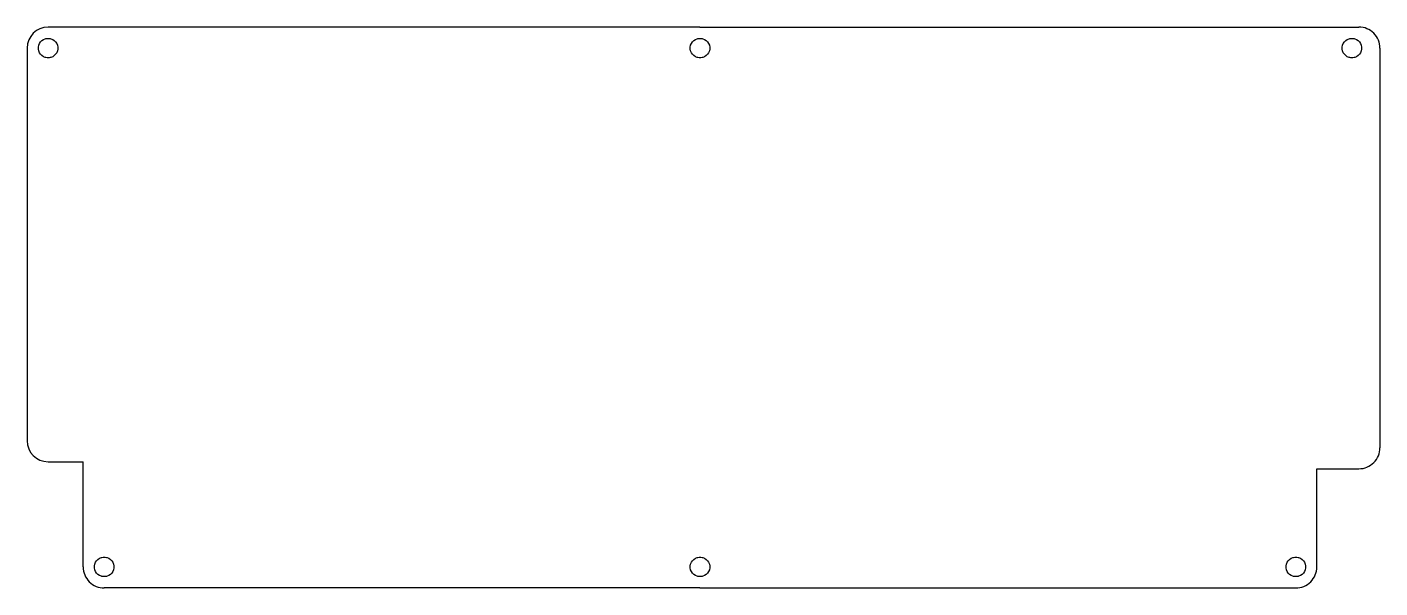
# Model space of a CAD drawing. Extents: x 0 to 230, y -94 to 1.
import ezdxf

# ---------------------------------------------------------------- set-up
doc = ezdxf.new("R2010")
doc.units = 0
doc.layers.get('0').update_dxf_attribs({"linetype": 'CONTINUOUS'})

msp = doc.modelspace()

# ---------------------------------------------------------------- linework, layer by layer
at = {"color": 7}
for points in [[(114.37366, 0.837123), (3.6449, 0.837123)], [(114.37366, 0.837123), (226.29368, 0.837123)], [(0.07366, -2.734117), (0.07874, -69.409117)], [(229.86492, -2.734117), (229.86492, -70.600377)], [(3.6449, -72.980357), (9.59866, -72.980357)], [(9.59866, -90.841637), (9.59866, -72.980357)], [(219.14866, -90.841637), (219.14866, -74.171617)], [(219.14866, -74.171617), (226.29368, -74.171617)], [(114.37366, -94.412877), (13.1699, -94.412877)], [(114.37366, -94.412877), (215.57742, -94.412877)]]:
    msp.add_lwpolyline(points, dxfattribs=at)
for points in [[(4.02082, -1.126297), (4.1275, -1.146617), (4.42722, -1.271077), (4.699, -1.451417), (4.9276, -1.682557), (5.10794, -1.951797), (5.2324, -2.251517), (5.2959, -2.571557), (5.2959, -2.896677), (5.2324, -3.216717), (5.10794, -3.516437), (4.9276, -3.785677), (4.699, -4.016817), (4.42722, -4.197157), (4.1275, -4.321617), (4.02082, -4.341937), (3.80746, -4.385117), (3.48234, -4.385117), (3.27152, -4.341937), (3.16484, -4.321617), (2.86258, -4.197157), (2.59334, -4.016817), (2.3622, -3.785677), (2.18186, -3.516437), (2.0574, -3.216717), (1.9939, -2.896677), (1.9939, -2.571557), (2.0574, -2.251517), (2.18186, -1.951797), (2.3622, -1.682557), (2.59334, -1.451417), (2.86258, -1.271077), (3.16484, -1.146617), (3.27152, -1.126297), (3.48234, -1.083117), (3.80746, -1.083117), (4.02082, -1.126297)], [(114.74958, -1.126297), (114.85626, -1.146617), (115.15598, -1.271077), (115.42776, -1.451417), (115.65636, -1.682557), (115.8367, -1.951797), (115.96116, -2.251517), (116.02466, -2.571557), (116.02466, -2.896677), (115.96116, -3.216717), (115.8367, -3.516437), (115.65636, -3.785677), (115.42776, -4.016817), (115.15598, -4.197157), (114.85626, -4.321617), (114.74958, -4.341937), (114.53622, -4.385117), (114.2111, -4.385117), (113.99774, -4.341937), (113.8936, -4.321617), (113.59134, -4.197157), (113.3221, -4.016817), (113.09096, -3.785677), (112.91062, -3.516437), (112.78616, -3.216717), (112.72266, -2.896677), (112.72266, -2.571557), (112.78616, -2.251517), (112.91062, -1.951797), (113.09096, -1.682557), (113.3221, -1.451417), (113.59134, -1.271077), (113.8936, -1.146617), (113.99774, -1.126297), (114.2111, -1.083117), (114.53622, -1.083117), (114.74958, -1.126297)], [(225.47834, -1.126297), (225.58502, -1.146617), (225.88474, -1.271077), (226.15652, -1.451417), (226.38512, -1.682557), (226.56546, -1.951797), (226.68992, -2.251517), (226.75342, -2.571557), (226.75342, -2.896677), (226.68992, -3.216717), (226.56546, -3.516437), (226.38512, -3.785677), (226.15652, -4.016817), (225.88474, -4.197157), (225.58502, -4.321617), (225.47834, -4.341937), (225.26498, -4.385117), (224.93986, -4.385117), (224.7265, -4.341937), (224.62236, -4.321617), (224.3201, -4.197157), (224.05086, -4.016817), (223.81972, -3.785677), (223.63938, -3.516437), (223.51492, -3.216717), (223.45142, -2.896677), (223.45142, -2.571557), (223.51492, -2.251517), (223.63938, -1.951797), (223.81972, -1.682557), (224.05086, -1.451417), (224.3201, -1.271077), (224.62236, -1.146617), (224.7265, -1.126297), (224.93986, -1.083117), (225.26498, -1.083117), (225.47834, -1.126297)], [(13.54582, -89.231277), (13.6525, -89.254137), (13.95222, -89.378597), (14.224, -89.558937), (14.4526, -89.787537), (14.63294, -90.059317), (14.7574, -90.359037), (14.8209, -90.679077), (14.8209, -91.004197), (14.7574, -91.321697), (14.63294, -91.621417), (14.4526, -91.893197), (14.224, -92.121797), (13.95222, -92.304677), (13.6525, -92.429137), (13.54582, -92.449457), (13.33246, -92.492637), (13.00734, -92.492637), (12.79652, -92.449457), (12.68984, -92.429137), (12.38758, -92.304677), (12.11834, -92.121797), (11.8872, -91.893197), (11.70686, -91.621417), (11.5824, -91.321697), (11.5189, -91.004197), (11.5189, -90.679077), (11.5824, -90.359037), (11.70686, -90.059317), (11.8872, -89.787537), (12.11834, -89.558937), (12.38758, -89.378597), (12.68984, -89.254137), (12.79652, -89.231277), (13.00734, -89.190637), (13.33246, -89.190637), (13.54582, -89.231277)], [(114.74958, -89.231277), (114.85626, -89.254137), (115.15598, -89.378597), (115.42776, -89.558937), (115.65636, -89.787537), (115.8367, -90.059317), (115.96116, -90.359037), (116.02466, -90.679077), (116.02466, -91.004197), (115.96116, -91.321697), (115.8367, -91.621417), (115.65636, -91.893197), (115.42776, -92.121797), (115.15598, -92.304677), (114.85626, -92.429137), (114.74958, -92.449457), (114.53622, -92.492637), (114.2111, -92.492637), (113.99774, -92.449457), (113.8936, -92.429137), (113.59134, -92.304677), (113.3221, -92.121797), (113.09096, -91.893197), (112.91062, -91.621417), (112.78616, -91.321697), (112.72266, -91.004197), (112.72266, -90.679077), (112.78616, -90.359037), (112.91062, -90.059317), (113.09096, -89.787537), (113.3221, -89.558937), (113.59134, -89.378597), (113.8936, -89.254137), (113.99774, -89.231277), (114.2111, -89.190637), (114.53622, -89.190637), (114.74958, -89.231277)], [(215.95334, -89.231277), (216.06002, -89.254137), (216.35974, -89.378597), (216.62898, -89.558937), (216.86012, -89.787537), (217.04046, -90.059317), (217.16492, -90.359037), (217.22842, -90.679077), (217.22842, -91.004197), (217.16492, -91.321697), (217.04046, -91.621417), (216.86012, -91.893197), (216.62898, -92.121797), (216.35974, -92.304677), (216.06002, -92.429137), (215.95334, -92.449457), (215.73998, -92.492637), (215.41486, -92.492637), (215.2015, -92.449457), (215.09736, -92.429137), (214.7951, -92.304677), (214.52586, -92.121797), (214.29472, -91.893197), (214.11438, -91.621417), (213.98992, -91.321697), (213.92642, -91.004197), (213.92642, -90.679077), (213.98992, -90.359037), (214.11438, -90.059317), (214.29472, -89.787537), (214.52586, -89.558937), (214.7951, -89.378597), (215.09736, -89.254137), (215.2015, -89.231277), (215.41486, -89.190637), (215.73998, -89.190637), (215.95334, -89.231277)]]:
    msp.add_lwpolyline(points, close=True, dxfattribs=at)
for points in [[(3.650615, 0.840862), (1.677919, 0.840859), (0.078731, -0.758322), (0.07872, -2.731018)], [(228.820475, -0.209537), (228.150592, 0.460326), (227.24204, 0.836638), (226.294696, 0.836611)], [(229.866698, -2.735285), (229.866697, -1.787942), (229.490358, -0.8794), (228.820475, -0.209537)], [(0.075001, -69.410641), (0.075085, -71.38328), (1.674243, -72.982378), (3.646881, -72.982389)], [(228.820513, -73.126956), (229.490399, -72.457069), (229.866725, -71.548501), (229.866698, -70.601139)], [(226.294696, -74.173141), (227.242058, -74.173168), (228.150626, -73.796842), (228.820513, -73.126956)], [(9.600032, -90.841891), (9.600005, -91.789235), (9.976317, -92.697788), (10.646181, -93.367672)], [(218.104761, -93.367708), (218.774647, -92.697821), (219.150973, -91.789253), (219.150946, -90.841891)], [(10.646181, -93.367672), (11.316045, -94.037555), (12.224588, -94.413893), (13.171932, -94.413893)], [(215.578944, -94.413893), (216.526306, -94.41392), (217.434874, -94.037594), (218.104761, -93.367708)]]:
    msp.add_open_spline(points, degree=3, dxfattribs=at)

doc.saveas('drawing.dxf')
